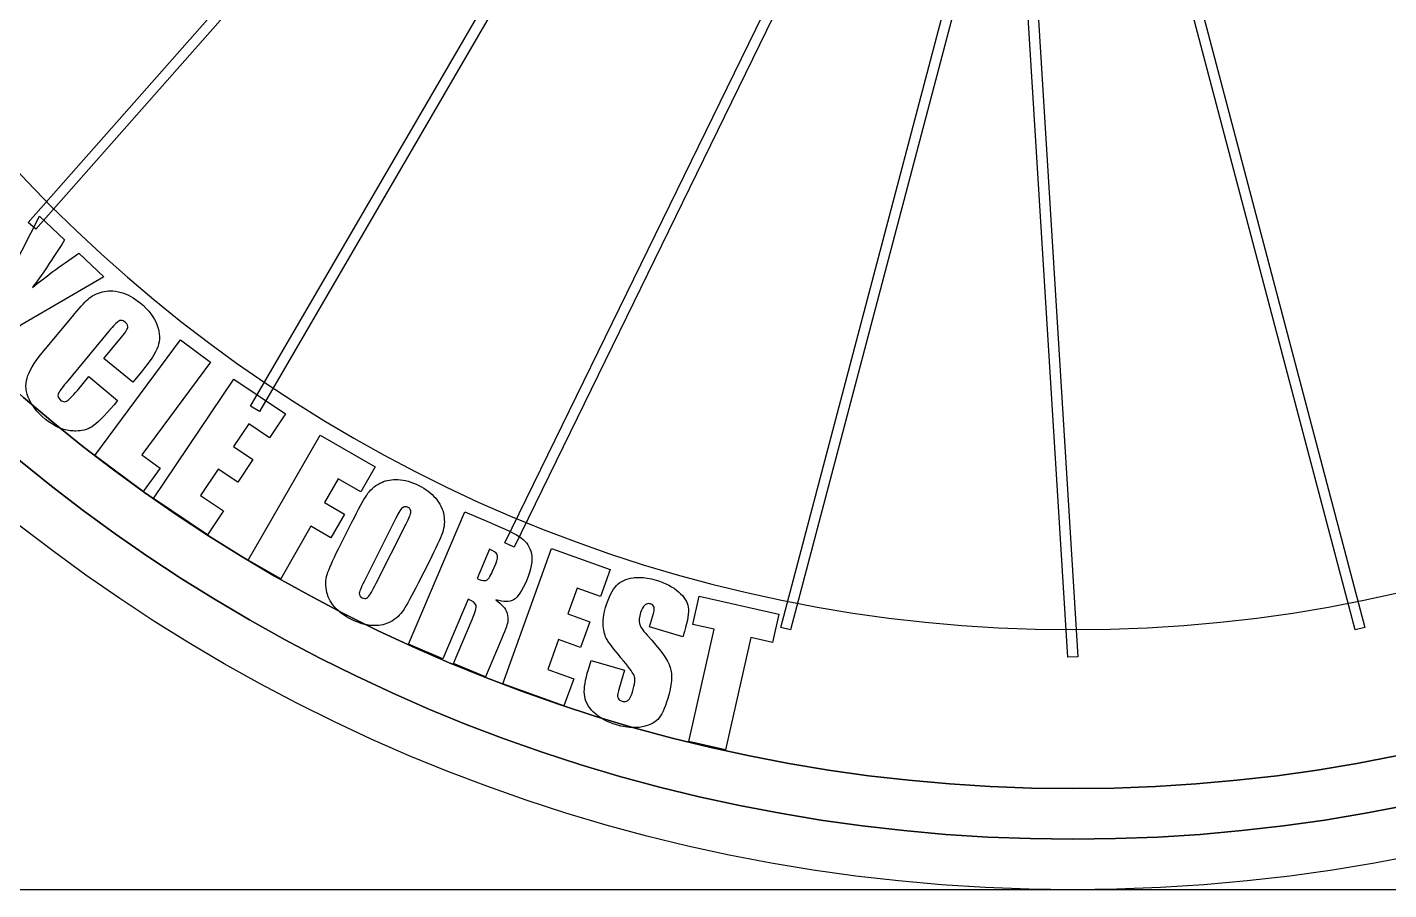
# Model space of a CAD drawing. Extents: x 3 to 470, y 9 to 287.
# Drawn here: x 316 to 391.9, y 8.7 to 56.8 of the extents above; entities that cross this region are included whole.
import ezdxf

# ---------------------------------------------------------------- set-up
doc = ezdxf.new("R2010")
doc.units = 0
doc.layers.add('Layer_1', color=7, linetype='CONTINUOUS')

msp = doc.modelspace()

# ---------------------------------------------------------------- linework, layer by layer
at = {"layer": 'Layer_1', "color": 7}
for points in [[(3.00365, 287.24209), (469.516983, 287.24209), (469.516983, 8.688756), (3.00365, 8.688756), (3.00365, 287.24209)], [(316.462929, 45.504613), (316.040287, 45.877996), (369.109075, 105.946335)], [(316.462929, 45.504613), (316.040287, 45.877996), (369.109075, 105.946335)], [(369.531801, 105.573319), (316.462929, 45.504613), (316.462929, 45.504613)], [(369.531801, 105.573319), (316.462929, 45.504613), (316.462929, 45.504613)], [(328.92928, 35.345129), (328.441926, 35.628874), (368.772264, 104.896229)], [(328.92928, 35.345129), (328.441926, 35.628874), (368.772264, 104.896229)], [(369.259787, 104.612879), (328.92928, 35.345129), (328.92928, 35.345129)], [(369.259787, 104.612879), (328.92928, 35.345129), (328.92928, 35.345129)], [(373.990226, 21.641192), (369.04081, 101.641216)], [(373.990226, 21.641192), (369.04081, 101.641216)], [(369.604352, 101.676518), (374.553796, 21.676015), (373.990931, 21.641192), (373.990226, 21.641192)], [(369.604352, 101.676518), (374.553796, 21.676015), (373.990931, 21.641192), (373.990226, 21.641192)], [(358.536592, 23.163256), (357.99135, 23.307229), (378.451866, 100.800584)], [(358.536592, 23.163256), (357.99135, 23.307229), (378.451866, 100.800584)], [(378.997108, 100.656667), (358.536592, 23.163256), (358.536592, 23.163256)], [(378.997108, 100.656667), (358.536592, 23.163256), (358.536592, 23.163256)], [(390.006726, 23.163256), (369.545167, 100.660502)], [(390.006726, 23.163256), (369.545167, 100.660502)], [(370.090352, 100.804954), (390.552053, 23.307201), (390.006783, 23.163256), (390.006726, 23.163256)], [(370.090352, 100.804954), (390.552053, 23.307201), (390.006783, 23.163256), (390.006726, 23.163256)], [(343.124801, 27.780711), (342.618104, 28.028308), (377.803678, 100.04099)], [(343.124801, 27.780711), (342.618104, 28.028308), (377.803678, 100.04099)], [(378.310403, 99.793478), (343.124801, 27.780711), (343.124801, 27.780711)], [(378.310403, 99.793478), (343.124801, 27.780711), (343.124801, 27.780711)], [(313.650268, 38.042014), (312.245305, 39.364868), (314.235634, 41.478699), (316.673785, 46.214722), (318.072319, 44.897931)], [(318.861407, 44.154944), (320.259913, 42.838125), (315.640597, 40.155845), (313.650268, 38.042014), (313.650268, 38.042014)], [(316.278719, 42.253915), (316.278719, 42.253915)], [(317.007409, 38.830172), (318.505789, 40.632541)], [(320.536918, 39.809081), (318.154174, 36.942902)], [(322.447338, 30.882644), (319.753724, 32.879007), (324.530801, 39.324631), (326.205044, 38.083774), (322.385474, 32.930128), (323.404874, 32.174594), (322.447338, 30.882644), (322.447338, 30.882644)], [(322.356036, 37.55201), (321.868739, 36.965911), (320.266285, 38.298098), (321.15911, 39.372087)], [(318.784796, 36.516059), (319.426951, 37.288511), (321.029461, 35.956295), (320.829461, 35.715776)], [(326.034256, 28.467022), (323.029912, 30.481318), (327.497671, 37.145073), (330.384941, 35.209277), (329.491863, 33.877259), (328.335511, 34.652559), (327.489042, 33.390074), (328.572251, 32.663837), (327.720877, 31.394021), (326.637696, 32.120259), (325.656334, 30.656505), (326.929758, 29.802705), (326.034256, 28.467022), (326.034256, 28.467022)], [(318.698711, 34.248583), (318.698683, 34.248583)], [(330.11834, 26.020468), (328.312474, 27.060395), (332.316056, 34.012914), (335.378062, 32.249682), (334.577808, 30.859917), (333.321668, 31.58325), (332.563173, 30.266064), (333.681854, 29.621879), (332.918933, 28.297023), (331.80028, 28.941208), (330.11834, 26.020468), (330.11834, 26.020468)], [(340.575498, 24.87985), (339.159002, 21.551639), (337.241477, 22.367739), (340.383421, 29.749808), (341.741465, 29.171802)], [(333.472887, 27.951725), (334.091526, 29.179274)], [(336.523445, 29.364696), (334.838178, 26.020468)], [(335.446242, 25.778173), (337.105738, 29.07128)], [(341.764304, 27.672943), (341.065502, 26.031127)], [(345.90653, 18.936186), (342.503258, 20.161479), (345.221009, 27.710022), (348.491615, 26.532494), (347.948375, 25.023626), (346.638491, 25.495218), (346.123589, 24.065103), (347.350602, 23.623344), (346.832711, 22.184939), (345.605698, 22.626699), (345.008743, 20.968585), (346.451293, 20.449227), (345.90653, 18.936186), (345.90653, 18.936186)], [(338.403609, 27.006229), (337.785027, 25.778709)], [(341.932244, 26.447509), (342.104781, 26.852895)], [(341.485155, 25.92037), (341.485155, 25.92037)], [(334.806597, 24.920877), (334.806597, 24.920877)], [(354.905659, 16.485656), (352.872837, 16.944137), (354.285103, 23.206031), (353.081719, 23.477453), (353.434574, 25.041841), (357.882792, 24.038598), (357.529937, 22.47421), (356.317981, 22.74755), (354.905659, 16.485656), (354.905659, 16.485656)], [(341.526436, 20.543997), (339.742733, 21.303168), (340.786579, 23.755756)], [(352.627102, 23.085151), (352.536477, 22.781161), (350.678729, 23.33489), (350.848587, 23.904889)], [(335.34761, 23.404931), (335.34761, 23.404931)], [(374.271687, 23.181246), (374.271687, 23.181246)], [(374.271687, 23.181246), (374.271687, 23.181246)], [(342.354604, 22.48986), (341.526436, 20.543997), (341.526436, 20.543997)], [(347.268577, 20.963086), (347.4196, 21.469755), (349.277347, 20.916026), (348.998001, 19.978707)], [(349.793124, 17.72079), (349.793124, 17.72079)], [(374.271687, 14.327443), (374.271687, 14.327443)], [(374.271687, 14.327443), (374.271687, 14.327443)], [(374.271687, 14.327443), (374.271687, 14.327443)], [(374.271687, 14.327443), (374.271687, 14.327443)], [(374.271687, 11.507761), (374.271687, 11.507761)], [(374.271687, 11.507761), (374.271687, 11.507761)], [(374.271687, 11.507761), (374.271687, 11.507761)], [(374.271687, 11.507761), (374.271687, 11.507761)], [(374.271687, 8.688079), (374.271687, 8.688079)], [(374.271687, 8.688079), (374.271687, 8.688079)]]:
    msp.add_lwpolyline(points, dxfattribs=at)
for points in [[(374.271687, 8.688079), (321.791762, 8.688079), (279.248368, 51.231444), (279.248368, 103.71137)], [(374.271687, 8.688079), (321.791762, 8.688079), (279.248368, 51.231444), (279.248368, 103.71137)], [(282.06805, 103.71137), (282.06805, 52.788727), (323.349016, 11.507761), (374.271687, 11.507761)], [(282.06805, 103.71137), (282.06805, 52.788727), (323.349016, 11.507761), (374.271687, 11.507761)], [(374.271687, 11.507761), (323.349016, 11.507761), (282.06805, 52.788727), (282.06805, 103.71137)], [(374.271687, 11.507761), (323.349016, 11.507761), (282.06805, 52.788727), (282.06805, 103.71137)], [(284.887733, 103.71137), (284.887733, 54.345981), (324.90627, 14.327443), (374.271687, 14.327443)], [(284.887733, 103.71137), (284.887733, 54.345981), (324.90627, 14.327443), (374.271687, 14.327443)], [(374.271687, 14.327443), (324.90627, 14.327443), (284.887733, 54.345981), (284.887733, 103.71137)], [(374.271687, 14.327443), (324.90627, 14.327443), (284.887733, 54.345981), (284.887733, 103.71137)], [(293.741535, 103.71137), (293.741535, 59.235817), (329.796106, 23.181246), (374.271687, 23.181246)], [(293.741535, 103.71137), (293.741535, 59.235817), (329.796106, 23.181246), (374.271687, 23.181246)], [(374.271687, 11.507761), (425.194302, 11.507761), (466.475296, 52.788727), (466.475296, 103.71137)], [(469.294978, 103.71137), (469.294978, 51.231444), (426.751556, 8.688079), (374.271687, 8.688079)], [(374.271687, 11.507761), (425.194302, 11.507761), (466.475296, 52.788727), (466.475296, 103.71137)], [(469.294978, 103.71137), (469.294978, 51.231444), (426.751556, 8.688079), (374.271687, 8.688079)], [(374.271687, 14.327443), (423.637048, 14.327443), (463.655614, 54.345981), (463.655614, 103.71137)], [(466.475296, 103.71137), (466.475296, 52.788727), (425.194302, 11.507761), (374.271687, 11.507761)], [(374.271687, 14.327443), (423.637048, 14.327443), (463.655614, 54.345981), (463.655614, 103.71137)], [(466.475296, 103.71137), (466.475296, 52.788727), (425.194302, 11.507761), (374.271687, 11.507761)], [(374.271687, 23.181246), (418.747212, 23.181246), (454.801783, 59.235817), (454.801783, 103.71137)], [(463.655614, 103.71137), (463.655614, 54.345981), (423.637048, 14.327443), (374.271687, 14.327443)], [(374.271687, 23.181246), (418.747212, 23.181246), (454.801783, 59.235817), (454.801783, 103.71137)], [(463.655614, 103.71137), (463.655614, 54.345981), (423.637048, 14.327443), (374.271687, 14.327443)], [(318.072319, 44.897931), (317.219271, 43.554897), (316.621404, 42.673558), (316.278719, 42.253915)], [(316.278719, 42.253915), (316.948036, 42.797681), (317.808932, 43.431357), (318.861407, 44.154944)], [(319.383781, 41.595632), (319.599243, 41.792765), (319.868071, 41.931193), (320.190267, 42.010914)], [(320.190267, 42.010914), (320.330142, 42.04554), (320.474162, 42.062853), (320.622327, 42.062853)], [(320.622327, 42.062853), (320.815475, 42.062853), (321.015663, 42.033444), (321.222891, 41.974625)], [(321.222891, 41.974625), (321.589092, 41.870692), (321.94612, 41.67415), (322.293975, 41.385001)], [(318.505789, 40.632541), (318.875674, 41.077487), (319.168339, 41.398517), (319.383781, 41.595632)], [(322.293975, 41.385001), (322.768283, 40.990697), (323.082969, 40.57439), (323.238033, 40.136079)], [(321.095018, 40.373553), (320.982099, 40.308926), (320.796066, 40.120769), (320.536918, 39.809081)], [(321.22399, 40.409278), (321.179609, 40.409278), (321.136618, 40.39737), (321.095018, 40.373553)], [(321.464312, 40.30433), (321.380173, 40.374296), (321.300065, 40.409278), (321.22399, 40.409278)], [(321.59382, 40.001834), (321.622675, 40.107742), (321.579505, 40.208573), (321.464312, 40.30433)], [(321.15911, 39.372087), (321.420099, 39.68603), (321.565003, 39.895946), (321.59382, 40.001834)], [(323.238033, 40.136079), (323.393116, 39.697769), (323.405052, 39.302064), (323.273843, 38.948965)], [(316.027062, 37.347667), (316.177408, 37.730693), (316.50419, 38.224861), (317.007409, 38.830172)], [(323.273843, 38.948965), (323.142634, 38.595866), (322.836698, 38.130214), (322.356036, 37.55201)], [(316.046236, 36.13715), (315.883089, 36.561155), (315.876698, 36.964661), (316.027062, 37.347667)], [(318.154174, 36.942902), (317.904444, 36.642512), (317.759071, 36.432032), (317.718054, 36.311462)], [(318.192353, 35.91713), (318.305666, 35.977622), (318.503147, 36.177264), (318.784796, 36.516059)], [(316.995651, 34.915297), (316.525855, 35.30586), (316.209383, 35.713145), (316.046236, 36.13715)], [(317.718054, 36.311462), (317.677018, 36.190874), (317.718608, 36.078942), (317.842825, 35.975667)], [(317.842825, 35.975667), (317.917283, 35.913784), (317.990492, 35.882843), (318.06245, 35.882843)], [(318.06245, 35.882843), (318.106211, 35.882843), (318.149512, 35.894272), (318.192353, 35.91713)], [(320.829461, 35.715776), (320.299981, 35.078848), (319.879839, 34.664204), (319.569034, 34.471845)], [(318.388039, 34.267672), (317.911494, 34.323897), (317.447364, 34.539772), (316.995651, 34.915297)], [(318.698683, 34.248583), (318.599355, 34.248583), (318.495807, 34.254946), (318.388039, 34.267672)], [(319.569034, 34.471845), (319.328534, 34.323004), (319.038427, 34.248583), (318.698711, 34.248583)], [(334.91194, 30.68005), (335.096705, 30.961867), (335.340729, 31.181774), (335.644015, 31.339771)], [(335.644015, 31.339771), (335.913877, 31.480341), (336.210818, 31.550626), (336.534837, 31.550626)], [(336.534837, 31.550626), (336.574951, 31.550626), (336.61548, 31.549555), (336.656421, 31.547412)], [(336.656421, 31.547412), (337.028093, 31.527843), (337.415903, 31.416287), (337.81985, 31.212744)], [(337.81985, 31.212744), (338.202782, 31.019765), (338.515316, 30.783325), (338.757451, 30.503425)], [(334.091526, 29.179274), (334.453686, 29.897954), (334.727157, 30.398213), (334.91194, 30.68005)], [(338.757451, 30.503425), (338.999587, 30.223543), (339.150647, 29.911432), (339.210631, 29.567093)], [(336.936247, 29.992921), (336.847427, 29.943953), (336.709826, 29.734544), (336.523445, 29.364696)], [(337.072691, 30.02969), (337.026185, 30.02969), (336.980704, 30.017434), (336.936247, 29.992921)], [(337.215057, 29.993034), (337.166577, 30.017471), (337.119122, 30.02969), (337.072691, 30.02969)], [(337.105738, 29.07128), (337.274937, 29.40701), (337.364303, 29.630028), (337.373833, 29.740334)], [(337.373833, 29.740334), (337.38342, 29.85064), (337.330495, 29.934873), (337.215057, 29.993034)], [(339.210631, 29.567093), (339.270633, 29.222753), (339.243987, 28.894119), (339.130693, 28.581191)], [(341.741465, 29.171802), (342.646808, 28.786464), (343.244957, 28.491187), (343.53591, 28.28597)], [(339.130693, 28.581191), (339.017417, 28.268263), (338.775055, 27.743275), (338.403609, 27.006229)], [(343.53591, 28.28597), (343.826826, 28.080754), (344.012371, 27.791097), (344.092544, 27.417)], [(332.745832, 26.376763), (332.859127, 26.689692), (333.101479, 27.214679), (333.472887, 27.951725)], [(342.175808, 27.36853), (342.123062, 27.477144), (341.985893, 27.578615), (341.764304, 27.672943)], [(342.104781, 26.852895), (342.20486, 27.088019), (342.228536, 27.259897), (342.175808, 27.36853)], [(344.092544, 27.417), (344.172736, 27.042904), (344.078821, 26.54101), (343.810801, 25.911318)], [(332.664879, 25.388916), (332.605553, 25.734552), (332.632537, 26.063835), (332.745832, 26.376763)], [(334.838178, 26.020468), (334.628017, 25.603418), (334.515521, 25.337776), (334.50069, 25.223541)], [(341.065502, 26.031127), (341.239007, 25.957289), (341.378891, 25.92037), (341.485155, 25.92037)], [(341.485155, 25.92037), (341.511322, 25.92037), (341.53544, 25.922607), (341.557508, 25.92708)], [(341.557508, 25.92708), (341.669299, 25.949732), (341.794211, 26.123208), (341.932244, 26.447509)], [(343.810801, 25.911318), (343.566955, 25.338359), (343.331145, 24.983041), (343.103371, 24.845366)], [(348.841876, 25.647734), (349.073841, 25.875884), (349.380867, 26.01653), (349.762953, 26.069672)], [(349.762953, 26.069672), (349.867582, 26.084221), (349.975613, 26.091496), (350.087047, 26.091496)], [(350.087047, 26.091496), (350.38255, 26.091496), (350.70201, 26.040328), (351.045429, 25.937993)], [(351.045429, 25.937993), (351.566168, 25.782778), (351.984327, 25.566199), (352.299906, 25.288253)], [(333.118087, 24.452556), (332.875293, 24.73114), (332.724224, 25.04326), (332.664879, 25.388916)], [(334.50069, 25.223541), (334.485839, 25.109307), (334.540081, 25.021126), (334.663414, 24.958999)], [(334.990638, 25.006257), (335.082879, 25.101186), (335.234747, 25.358491), (335.446242, 25.778173)], [(337.785027, 25.778709), (337.421514, 25.057396), (337.147366, 24.555822), (336.962583, 24.273985)], [(348.230879, 24.423062), (348.406225, 25.01136), (348.609891, 25.419585), (348.841876, 25.647734)], [(352.299906, 25.288253), (352.615484, 25.010289), (352.794421, 24.726319), (352.836717, 24.436343)], [(334.056674, 23.745238), (333.673724, 23.938218), (333.360861, 24.17399), (333.118087, 24.452556)], [(334.663414, 24.958999), (334.713848, 24.933584), (334.761576, 24.920877), (334.806597, 24.920877)], [(334.806597, 24.920877), (334.873987, 24.920877), (334.935334, 24.949337), (334.990638, 25.006257)], [(341.006514, 24.531225), (340.984032, 24.650911), (340.84036, 24.76712), (340.575498, 24.87985)], [(340.786579, 23.755756), (340.955666, 24.15303), (341.028978, 24.41152), (341.006514, 24.531225)], [(342.688962, 24.743152), (342.522112, 24.743152), (342.328861, 24.778614), (342.109207, 24.849539)], [(342.109207, 24.849539), (342.449994, 24.59276), (342.651611, 24.35772), (342.714058, 24.144421)], [(343.103371, 24.845366), (342.990621, 24.777223), (342.852485, 24.743152), (342.688962, 24.743152)], [(348.091163, 23.368247), (348.062666, 23.663317), (348.109237, 24.014922), (348.230879, 24.423062)], [(350.406263, 24.549327), (350.315394, 24.470677), (350.240175, 24.331422), (350.180604, 24.131563)], [(350.614441, 24.630196), (350.537952, 24.630196), (350.46856, 24.60324), (350.406263, 24.549327)], [(350.724126, 24.613193), (350.68606, 24.624528), (350.649499, 24.630196), (350.614441, 24.630196)], [(350.928469, 24.435046), (350.90202, 24.521083), (350.833906, 24.580466), (350.724126, 24.613193)], [(350.848587, 23.904889), (350.928309, 24.172289), (350.954936, 24.349008), (350.928469, 24.435046)], [(352.836717, 24.436343), (352.879012, 24.146366), (352.80914, 23.695969), (352.627102, 23.085151)], [(335.219117, 23.408597), (334.848084, 23.429462), (334.460603, 23.541676), (334.056674, 23.745238)], [(336.230508, 23.614264), (335.96262, 23.474709), (335.66832, 23.404931), (335.34761, 23.404931)], [(336.962583, 24.273985), (336.777818, 23.992149), (336.533793, 23.772242), (336.230508, 23.614264)], [(342.771805, 23.6051), (342.747875, 23.458872), (342.608808, 23.087125), (342.354604, 22.48986)], [(342.714058, 24.144421), (342.776485, 23.931103), (342.795734, 23.751329), (342.771805, 23.6051)], [(350.180604, 24.131563), (350.104266, 23.875423), (350.081981, 23.672124), (350.11375, 23.521666)], [(335.34761, 23.404931), (335.305239, 23.404931), (335.262408, 23.406153), (335.219117, 23.408597)], [(348.30794, 22.630139), (348.191958, 22.827141), (348.119698, 23.073177), (348.091163, 23.368247)], [(350.11375, 23.521666), (350.141871, 23.369234), (350.283476, 23.155389), (350.538563, 22.880132)], [(350.538563, 22.880132), (351.270327, 22.085846), (351.701278, 21.485414), (351.831415, 21.078834)], [(349.082, 21.617873), (348.681943, 22.095715), (348.423923, 22.433137), (348.30794, 22.630139)], [(349.811677, 20.64184), (349.726109, 20.817525), (349.482883, 21.142869), (349.082, 21.617873)], [(347.046781, 19.578763), (347.023509, 19.927426), (347.097442, 20.388867), (347.268577, 20.963086)], [(349.727707, 19.696852), (349.86277, 20.150031), (349.89076, 20.465027), (349.811677, 20.64184)], [(351.831415, 21.078834), (351.961553, 20.672274), (351.914201, 20.091804), (351.68936, 19.337427)], [(348.998001, 19.978707), (348.912415, 19.691607), (348.883287, 19.498778), (348.910619, 19.400221)], [(347.558948, 18.582485), (347.240757, 18.898007), (347.070034, 19.2301), (347.046781, 19.578763)], [(348.910619, 19.400221), (348.937951, 19.301645), (349.017758, 19.232647), (349.150039, 19.193228)], [(349.150039, 19.193228), (349.192014, 19.180709), (349.232157, 19.174449), (349.270467, 19.174449)], [(349.270467, 19.174449), (349.352877, 19.174449), (349.426781, 19.203417), (349.492179, 19.261352)], [(349.492179, 19.261352), (349.587954, 19.346205), (349.666463, 19.491372), (349.727707, 19.696852)], [(351.68936, 19.337427), (351.525762, 18.788547), (351.341326, 18.403717), (351.136054, 18.182936)], [(348.838435, 17.87012), (348.303636, 18.029526), (347.87714, 18.266981), (347.558948, 18.582485)], [(349.793124, 17.72079), (349.490722, 17.72079), (349.172493, 17.770567), (348.838435, 17.87012)], [(350.198537, 17.752089), (350.066727, 17.731223), (349.931589, 17.72079), (349.793124, 17.72079)], [(351.136054, 18.182936), (350.930799, 17.962136), (350.618294, 17.81852), (350.198537, 17.752089)]]:
    msp.add_open_spline(points, degree=3, dxfattribs=at)

doc.saveas('drawing.dxf')
